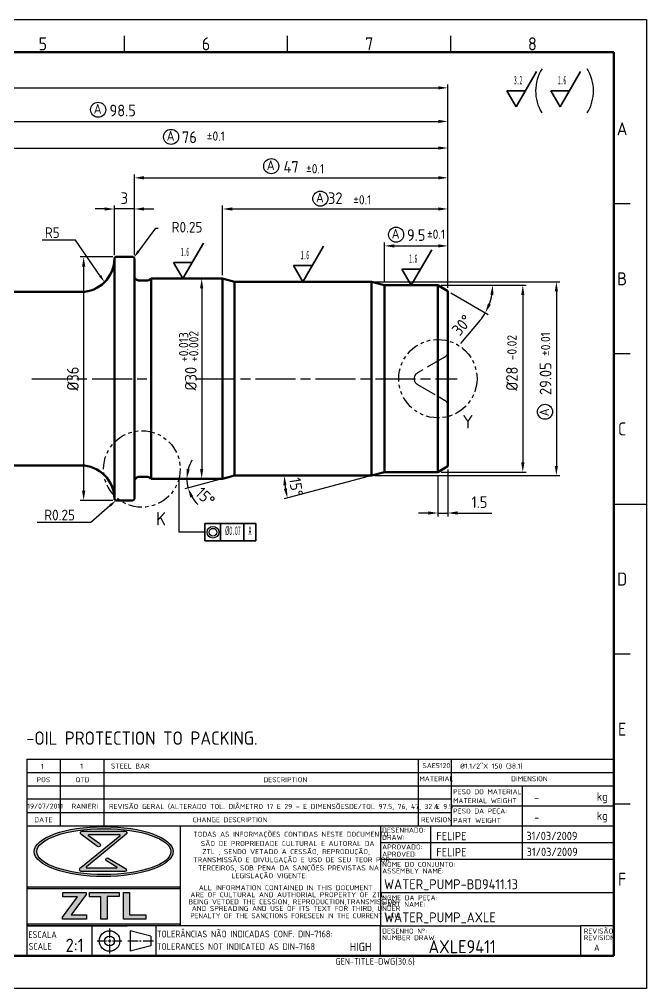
# Model space of a CAD drawing. Extents: x 0 to 205, y 0 to 145.
# Drawn here: x 111.5 to 205.5, y 0 to 145.3 of the extents above; entities that cross this region are included whole.
import ezdxf
from ezdxf import colors
from ezdxf.entities.mleader import LeaderData, LeaderLine
from ezdxf.enums import TextEntityAlignment as Align
from ezdxf.math import Vec2, Vec3

# ---------------------------------------------------------------- set-up
doc = ezdxf.new("R2010")
doc.units = 0
doc.header["$LTSCALE"] = 0.5
for name, pattern in [('ACISOTGB', [9, 4, -1, 1, -1, 1, -1]), ('AM_ISO02W050', [7.5, 6, -1.5]), ('AM_ISO08W050', [18, 12, -1.5, 3, -1.5])]:
    doc.linetypes.add(name, pattern=pattern)
doc.layers.get('0').update_dxf_attribs({"linetype": 'CONTINUOUS'})
doc.layers.get('Defpoints').update_dxf_attribs({"linetype": 'CONTINUOUS'})
for name, color, linetype, lineweight in [('AM_0', 7, 'CONTINUOUS', 50), ('AM_3', 6, 'AM_ISO02W050', 25), ('AM_5', 3, 'CONTINUOUS', 25), ('AM_7', 4, 'AM_ISO08W050', 25), ('AM_8', 1, 'CONTINUOUS', 25), ('AM_BOR', 7, 'CONTINUOUS', 50), ('CAXA4', 3, 'CONTINUOUS', 25)]:
    doc.layers.add(name, color=color, linetype=linetype, lineweight=lineweight)
doc.styles.add('ACISOTS', font='isocp.shx', dxfattribs={"height": 1})
doc.styles.get("Standard").update_dxf_attribs({"font": 'ISOCP.SHX'})
doc.styles.add('UserTxtStyle1', font='', dxfattribs={"width": 0.4})
doc.styles.add('UserTxtStyle3', font='', dxfattribs={"width": 0.4})
doc.styles.get('UserTxtStyle1').set_extended_font_data('FangSong_GB2312')
doc.styles.get('UserTxtStyle3').set_extended_font_data('FangSong_GB2312')
doc.dimstyles.new('AM_ISO', dxfattribs={"dimtxt": 3.5, "dimasz": 2.5, "dimexe": 1, "dimexo": 1, "dimgap": 1.5, "dimtad": 1, "dimdsep": 46, "dimtxsty": 'Standard', "dimcen": 0, "dimclrd": 256, "dimclre": 256, "dimclrt": 2, "dimadec": 0, "dimazin": 2, "dimtp": 0.1, "dimtm": 0.1, "dimtfac": 0.71, "dimtdec": 3, "dimtmove": 0, "dimatfit": 3, "dimfxl": 1, "dimlwd": -1, "dimlwe": -1, "dimarcsym": 0})

# ---------------------------------------------------------------- blocks, each defined once
blk = doc.blocks.new('A3 ZTL')
for p, q in [((401.17, 280.82), (19.57, 280.82)), ((401.17, 9.78), (401.17, 280.82)), ((19.57, 9.78), (401.17, 9.78))]:
    blk.add_line(p, q)
at = {"layer": 'AM_BOR', "color": 135, "lineweight": 25}
for p, q in [((0, 290.61), (410.96, 290.61)), ((410.96, 290.61), (410.96, 0)), ((254.4, 280.82), (254.4, 285.71)), ((303.33, 280.82), (303.33, 285.71)), ((352.25, 280.82), (352.25, 285.71)), ((406.07, 235.32), (401.17, 235.32)), ((406.07, 190.31), (401.17, 190.31)), ((401.17, 145.3), (410.96, 145.3)), ((406.07, 100.29), (401.17, 100.29)), ((406.07, 55.28), (401.17, 55.28)), ((410.96, 0), (0, 0))]:
    blk.add_line(p, q, dxfattribs=at)
at = {"layer": 'AM_BOR', "color": 135, "lineweight": 25, "style": 'ACISOTS'}
for s, p in [('5', (229.94, 283.27)), ('6', (278.86, 283.27)), ('7', (327.79, 283.27)), ('8', (376.71, 283.27)), ('A', (403.62, 257.83)), ('B', (403.62, 212.82)), ('C', (403.62, 167.81)), ('D', (403.62, 122.8)), ('E', (403.62, 77.79)), ('F', (403.62, 32.78))]:
    blk.add_text(s, height=3.91, dxfattribs=at).set_placement(p, align=Align.MIDDLE)
blk = doc.blocks.new('*D97')
at = {"layer": 'AM_5'}
for p, q in [((98.19, 103.44), (98.19, 126.52)), ((175.69, 105.07), (175.69, 126.52)), ((99.64, 126.02), (174.24, 126.02))]:
    blk.add_line(p, q, dxfattribs=at)
at = {"layer": 'AM_5', "lineweight": 25}
for points in [[(99.64, 126.26), (99.64, 125.78), (98.19, 126.02)], [(174.24, 126.26), (174.24, 125.78), (175.69, 126.02)]]:
    blk.add_solid(points, dxfattribs=at)
at = {"layer": 'Defpoints', "color": 0, "lineweight": 25}
for p in [(175.69, 126.02), (175.69, 104.57), (98.19, 102.94)]:
    blk.add_point(p, dxfattribs=at)
at = {"layer": 'AM_5', "lineweight": 25, "insert": (136.94, 127.64), "char_height": 1.75, "attachment_point": 5}
blk.add_mtext('76', dxfattribs=at)
blk = doc.blocks.new('*D98')
at = {"layer": 'AM_5'}
for p, q in [((78.19, 100.44), (78.19, 130.51)), ((79.64, 130.01), (174.24, 130.01)), ((175.69, 105.07), (175.69, 130.51))]:
    blk.add_line(p, q, dxfattribs=at)
at = {"layer": 'AM_5', "lineweight": 25}
for points in [[(79.64, 130.25), (79.64, 129.77), (78.19, 130.01)], [(174.24, 130.25), (174.24, 129.77), (175.69, 130.01)]]:
    blk.add_solid(points, dxfattribs=at)
at = {"layer": 'Defpoints', "color": 0, "lineweight": 25}
for p in [(175.69, 130.01), (175.69, 104.57), (78.19, 99.94)]:
    blk.add_point(p, dxfattribs=at)
at = {"layer": 'AM_5', "lineweight": 25, "insert": (126.94, 131.64), "char_height": 1.75, "attachment_point": 5}
blk.add_mtext('98.5', dxfattribs=at)
blk = doc.blocks.new('*D99')
at = {"layer": 'AM_5'}
for p, q in [((31.19, 98.59), (31.19, 135.54)), ((175.69, 105.07), (175.69, 135.54)), ((32.64, 135.04), (174.24, 135.04))]:
    blk.add_line(p, q, dxfattribs=at)
at = {"layer": 'AM_5', "lineweight": 25}
for points in [[(32.64, 135.28), (32.64, 134.8), (31.19, 135.04)], [(174.24, 135.28), (174.24, 134.8), (175.69, 135.04)]]:
    blk.add_solid(points, dxfattribs=at)
at = {"layer": 'Defpoints', "color": 0, "lineweight": 25}
for p in [(175.69, 135.04), (175.69, 104.57), (31.19, 98.09)]:
    blk.add_point(p, dxfattribs=at)
at = {"layer": 'AM_5', "lineweight": 25, "insert": (103.44, 136.66), "char_height": 1.75, "attachment_point": 5}
blk.add_mtext('144.5', dxfattribs=at)
blk = doc.blocks.new('*D100')
at = {"layer": 'AM_5'}
for p, q in [((128.69, 109.94), (128.69, 122.05)), ((130.14, 121.55), (174.24, 121.55)), ((175.69, 117.12), (175.69, 122.05))]:
    blk.add_line(p, q, dxfattribs=at)
at = {"layer": 'AM_5', "lineweight": 25}
for points in [[(130.14, 121.8), (130.14, 121.31), (128.69, 121.55)], [(174.24, 121.8), (174.24, 121.31), (175.69, 121.55)]]:
    blk.add_solid(points, dxfattribs=at)
at = {"layer": 'Defpoints', "color": 0, "lineweight": 25}
for p in [(175.69, 121.55), (175.69, 116.62), (128.69, 109.44)]:
    blk.add_point(p, dxfattribs=at)
at = {"layer": 'AM_5', "lineweight": 25, "insert": (152.19, 123.18), "char_height": 1.75, "attachment_point": 5}
blk.add_mtext('47', dxfattribs=at)
blk = doc.blocks.new('*D101')
at = {"layer": 'AM_5'}
for p, q in [((141.92, 106.94), (141.92, 117.38)), ((143.37, 116.88), (174.24, 116.88)), ((175.69, 105.07), (175.69, 117.38))]:
    blk.add_line(p, q, dxfattribs=at)
at = {"layer": 'AM_5', "lineweight": 25}
for points in [[(143.37, 117.12), (143.37, 116.64), (141.92, 116.88)], [(174.24, 117.12), (174.24, 116.64), (175.69, 116.88)]]:
    blk.add_solid(points, dxfattribs=at)
at = {"layer": 'Defpoints', "color": 0, "lineweight": 25}
for p in [(175.69, 116.88), (141.92, 106.44), (175.69, 104.57)]:
    blk.add_point(p, dxfattribs=at)
at = {"layer": 'AM_5', "lineweight": 25, "insert": (158.8, 118.5), "char_height": 1.75, "attachment_point": 5}
blk.add_mtext('32', dxfattribs=at)
blk = doc.blocks.new('*D102')
at = {"layer": 'AM_5'}
for p, q in [((166.19, 105.94), (166.19, 111.84)), ((167.64, 111.34), (174.24, 111.34)), ((175.69, 105.07), (175.69, 111.84))]:
    blk.add_line(p, q, dxfattribs=at)
at = {"layer": 'AM_5', "lineweight": 25}
for points in [[(167.64, 111.58), (167.64, 111.1), (166.19, 111.34)], [(174.24, 111.58), (174.24, 111.1), (175.69, 111.34)]]:
    blk.add_solid(points, dxfattribs=at)
at = {"layer": 'Defpoints', "color": 0, "lineweight": 25}
for p in [(175.69, 111.34), (166.19, 105.44), (175.69, 104.57)]:
    blk.add_point(p, dxfattribs=at)
at = {"layer": 'AM_5', "lineweight": 25, "insert": (170.94, 112.97), "char_height": 1.75, "attachment_point": 5}
blk.add_mtext('9.5', dxfattribs=at)
blk = doc.blocks.new('*D103')
at = {"layer": 'AM_5'}
for p, q in [((164.73, 105.97), (192.45, 105.97)), ((191.95, 104.52), (191.95, 78.37)), ((164.73, 76.92), (192.45, 76.92))]:
    blk.add_line(p, q, dxfattribs=at)
at = {"layer": 'AM_5', "lineweight": 25}
for points in [[(191.71, 104.52), (192.19, 104.52), (191.95, 105.97)], [(191.71, 78.37), (192.19, 78.37), (191.95, 76.92)]]:
    blk.add_solid(points, dxfattribs=at)
at = {"layer": 'Defpoints', "color": 0, "lineweight": 25}
for p in [(164.23, 105.97), (164.23, 76.92), (191.95, 76.92)]:
    blk.add_point(p, dxfattribs=at)
at = {"layer": 'AM_5', "lineweight": 25, "insert": (190.33, 91.44), "char_height": 1.75, "attachment_point": 5, "rotation": 90}
blk.add_mtext('29.05', dxfattribs=at)
blk = doc.blocks.new('*D104')
at = {"layer": 'AM_5'}
for p, q in [((174.69, 105.44), (187.42, 105.44)), ((186.92, 103.99), (186.92, 78.89)), ((174.69, 77.44), (187.42, 77.44))]:
    blk.add_line(p, q, dxfattribs=at)
at = {"layer": 'AM_5', "lineweight": 25}
for points in [[(186.68, 103.99), (187.16, 103.99), (186.92, 105.44)], [(186.68, 78.89), (187.16, 78.89), (186.92, 77.44)]]:
    blk.add_solid(points, dxfattribs=at)
at = {"layer": 'Defpoints', "color": 0, "lineweight": 25}
for p in [(174.19, 105.44), (174.19, 77.44), (186.92, 77.44)]:
    blk.add_point(p, dxfattribs=at)
at = {"layer": 'AM_5', "lineweight": 25, "insert": (185.29, 91.44), "char_height": 1.75, "attachment_point": 5, "rotation": 90}
blk.add_mtext('%%c28', dxfattribs=at)
blk = doc.blocks.new('*D105')
at = {"layer": 'AM_5'}
for p, q in [((175.69, 77.81), (175.69, 70.8)), ((174.19, 76.94), (174.19, 70.8)), ((172.74, 71.3), (171.29, 71.3)), ((174.19, 71.3), (175.69, 71.3)), ((177.14, 71.3), (182.26, 71.3))]:
    blk.add_line(p, q, dxfattribs=at)
at = {"layer": 'AM_5', "lineweight": 25}
for points in [[(172.74, 71.55), (172.74, 71.06), (174.19, 71.3)], [(177.14, 71.55), (177.14, 71.06), (175.69, 71.3)]]:
    blk.add_solid(points, dxfattribs=at)
at = {"layer": 'Defpoints', "color": 0, "lineweight": 25}
for p in [(174.19, 77.44), (175.69, 78.31), (175.69, 71.3)]:
    blk.add_point(p, dxfattribs=at)
at = {"layer": 'AM_5', "lineweight": 25, "insert": (180.42, 72.93), "char_height": 1.75, "attachment_point": 5}
blk.add_mtext('1.5', dxfattribs=at)
blk = doc.blocks.new('*D106')
at = {"layer": 'AM_5'}
for p, q in [((137.05, 106.44), (139.28, 106.44)), ((138.78, 104.99), (138.78, 77.89)), ((137.05, 76.44), (139.28, 76.44))]:
    blk.add_line(p, q, dxfattribs=at)
at = {"layer": 'AM_5', "lineweight": 25}
for points in [[(138.54, 104.99), (139.02, 104.99), (138.78, 106.44)], [(138.54, 77.89), (139.02, 77.89), (138.78, 76.44)]]:
    blk.add_solid(points, dxfattribs=at)
at = {"layer": 'Defpoints', "color": 0, "lineweight": 25}
for p in [(136.55, 106.44), (136.55, 76.44), (138.78, 76.44)]:
    blk.add_point(p, dxfattribs=at)
at = {"layer": 'AM_5', "lineweight": 25, "insert": (137.15, 91.44), "char_height": 1.75, "attachment_point": 5, "rotation": 90}
blk.add_mtext('%%c30', dxfattribs=at)
blk = doc.blocks.new('*D108')
at = {"layer": 'AM_5'}
for p, q in [((125.44, 109.69), (120.59, 109.69)), ((121.09, 108.24), (121.09, 74.64)), ((125.44, 73.19), (120.59, 73.19))]:
    blk.add_line(p, q, dxfattribs=at)
at = {"layer": 'AM_5', "lineweight": 25}
for points in [[(120.85, 108.24), (121.33, 108.24), (121.09, 109.69)], [(120.85, 74.64), (121.33, 74.64), (121.09, 73.19)]]:
    blk.add_solid(points, dxfattribs=at)
at = {"layer": 'Defpoints', "color": 0, "lineweight": 25}
for p in [(125.94, 109.69), (121.09, 73.19), (125.94, 73.19)]:
    blk.add_point(p, dxfattribs=at)
at = {"layer": 'AM_5', "lineweight": 25, "insert": (119.47, 91.44), "char_height": 1.75, "attachment_point": 5, "rotation": 90}
blk.add_mtext('%%c36', dxfattribs=at)
blk = doc.blocks.new('*D114')
at = {"layer": 'AM_5'}
for p, q in [((100.04, 104.79), (103.51, 108.27)), ((104.38, 103.01), (103.03, 98.56))]:
    blk.add_line(p, q, dxfattribs=at)
for start, end in [(16.9832, 28.0168), (343.0168, 0)]:
    blk.add_arc((99.69, 104.44), 4.91, start, end, dxfattribs=at)
at = {"layer": 'AM_5', "lineweight": 25}
for points in [[(103.83, 106.6), (104.22, 106.89), (103.16, 107.91)], [(104.62, 105.91), (104.14, 105.84), (104.6, 104.44)]]:
    blk.add_solid(points, dxfattribs=at)
at = {"layer": 'Defpoints', "color": 0, "lineweight": 25}
for p in [(103.94, 106.9), (99.69, 104.44), (99.69, 104.44), (120.69, 104.44), (98.19, 102.94)]:
    blk.add_point(p, dxfattribs=at)
at = {"layer": 'AM_5', "lineweight": 25, "insert": (105.26, 100.31), "char_height": 1.75, "attachment_point": 5, "rotation": 253.0168}
blk.add_mtext('45°', dxfattribs=at)
blk = doc.blocks.new('*D115')
at = {"layer": 'AM_5'}
for p, q in [((124.24, 116.88), (122.79, 116.88)), ((125.69, 109.94), (125.69, 117.38)), ((128.69, 116.88), (125.69, 116.88)), ((128.69, 109.94), (128.69, 117.38)), ((130.14, 116.88), (131.59, 116.88))]:
    blk.add_line(p, q, dxfattribs=at)
at = {"layer": 'AM_5', "lineweight": 25}
for points in [[(124.24, 117.12), (124.24, 116.64), (125.69, 116.88)], [(130.14, 117.12), (130.14, 116.64), (128.69, 116.88)]]:
    blk.add_solid(points, dxfattribs=at)
at = {"layer": 'Defpoints', "color": 0, "lineweight": 25}
for p in [(125.69, 116.88), (125.69, 109.44), (128.69, 109.44)]:
    blk.add_point(p, dxfattribs=at)
at = {"layer": 'AM_5', "lineweight": 25, "insert": (127.19, 118.5), "char_height": 1.75, "attachment_point": 5}
blk.add_mtext('3', dxfattribs=at)
blk = doc.blocks.new('*D116')
at = {"layer": 'AM_5'}
for p, q in [((174.69, 105.44), (182.91, 105.44)), ((176.12, 104.32), (181.74, 101.08)), ((180.48, 100.14), (177.6, 96.72))]:
    blk.add_line(p, q, dxfattribs=at)
for start, end in [(340.1132, 349.8868), (319.8868, 330)]:
    blk.add_arc((174.19, 105.44), 8.23, start, end, dxfattribs=at)
at = {"layer": 'AM_5', "lineweight": 25}
for points in [[(182.05, 104.02), (182.53, 103.97), (182.41, 105.44)], [(182.14, 102.54), (181.7, 102.74), (181.31, 101.33)]]:
    blk.add_solid(points, dxfattribs=at)
at = {"layer": 'Defpoints', "color": 0, "lineweight": 25}
for p in [(166.19, 105.44), (174.19, 105.44), (174.19, 105.44), (175.69, 104.57), (182.29, 104.01)]:
    blk.add_point(p, dxfattribs=at)
at = {"layer": 'AM_5', "lineweight": 25, "insert": (177.79, 99.48), "char_height": 1.75, "attachment_point": 5, "rotation": 49.8868}
blk.add_mtext('30°', dxfattribs=at)
blk = doc.blocks.new('*D117')
at = {"layer": 'AM_5'}
blk.add_line((163.75, 76.79), (151.14, 73.41), dxfattribs=at)
blk.add_arc((164.23, 76.92), 13.05, 186.3705, 188.6295, dxfattribs=at)
at = {"layer": 'AM_5', "lineweight": 25}
for points in [[(151.02, 75.45), (151.5, 75.48), (151.18, 76.92)], [(151.57, 75.01), (151.09, 74.91), (151.63, 73.54)]]:
    blk.add_solid(points, dxfattribs=at)
at = {"layer": 'Defpoints', "color": 0, "lineweight": 25}
for p in [(166.19, 77.44), (143.69, 76.92), (151.23, 75.78), (164.23, 76.92), (164.23, 76.92)]:
    blk.add_point(p, dxfattribs=at)
at = {"layer": 'AM_5', "lineweight": 25, "insert": (152.94, 75.2), "char_height": 1.75, "attachment_point": 5, "rotation": 278.6295}
blk.add_mtext('15°', dxfattribs=at)
blk = doc.blocks.new('*D118')
at = {"layer": 'AM_5'}
blk.add_line((141.43, 76.31), (136.25, 74.92), dxfattribs=at)
for start, end in [(148.9263, 164.4632), (180, 195), (210.5368, 226.0737)]:
    blk.add_arc((141.92, 76.44), 5.36, start, end, dxfattribs=at)
at = {"layer": 'AM_5', "lineweight": 25}
for points in [[(136.99, 77.84), (136.51, 77.91), (136.55, 76.44)], [(137.07, 73.62), (137.52, 73.81), (136.73, 75.05)]]:
    blk.add_solid(points, dxfattribs=at)
at = {"layer": 'Defpoints', "color": 0, "lineweight": 25}
for p in [(131.19, 76.44), (136.57, 75.97), (141.92, 76.44), (141.92, 76.44), (143.69, 76.92)]:
    blk.add_point(p, dxfattribs=at)
at = {"layer": 'AM_5', "lineweight": 25, "insert": (139.32, 73.75), "char_height": 1.75, "attachment_point": 5, "rotation": 316.0737}
blk.add_mtext('15°', dxfattribs=at)

msp = doc.modelspace()

# ---------------------------------------------------------------- hatches: boundary and pattern name
at = {"layer": 'AM_8'}
h = msp.add_hatch(color=135, dxfattribs=at)
edge = h.paths.add_edge_path()
edge.add_ellipse((124.09, 20.54), major_axis=(10.41, 0), ratio=0.359907, start_angle=191.4592, end_angle=452.8175)
edge.add_ellipse((124.09, 20.54), major_axis=(10.41, 0), ratio=0.359907, start_angle=92.8175, end_angle=191.4592)
edge = h.paths.add_edge_path(flags=16)
edge.add_ellipse((124.12, 20.54), major_axis=(10.06, 0), ratio=0.340664, start_angle=93.067, end_angle=371.4592)
edge.add_ellipse((124.12, 20.54), major_axis=(10.06, 0), ratio=0.340664, start_angle=11.4592, end_angle=93.067)
h = msp.add_hatch(color=135, dxfattribs=at)
edge = h.paths.add_edge_path()
edge.add_line((126.52, 22.91), (120.66, 18.17))
edge.add_arc((120.82, 17.87), 0.331, 118.1409, 270)
edge.add_line((120.82, 17.54), (127.26, 17.54))
edge.add_arc((127.25, 17.79), 0.244, 271.9685, 418.9108)
edge.add_line((127.38, 18), (124.77, 19.57))
edge.add_arc((124.64, 19.37), 0.237, 58.6682, 238.8052)
edge.add_line((124.52, 19.16), (126.08, 18.22))
edge.add_arc((126.04, 18.17), 0.06, -90, 54.6545, ccw=False)
edge.add_line((126.04, 18.11), (121.55, 18.11))
edge.add_arc((121.57, 18.19), 0.0834, 129.2364, 260.8226, ccw=False)
edge.add_line((121.51, 18.26), (127.48, 23.13))
edge.add_arc((127.32, 23.34), 0.265, 306.0702, 450)
edge.add_line((127.32, 23.61), (120.86, 23.61))
edge.add_arc((120.85, 23.35), 0.256, 87.7272, 233.7471)
edge.add_line((120.69, 23.14), (123.18, 21.32))
edge.add_arc((123.34, 21.53), 0.263, 232.4714, 414.7334)
edge.add_line((123.49, 21.75), (121.82, 22.93))
edge.add_arc((121.85, 22.99), 0.072, 90, 242.5235, ccw=False)
edge.add_line((121.85, 23.07), (126.48, 23.07))
edge.add_arc((126.46, 22.98), 0.0879, -50.9964, 80.7655, ccw=False)
for points in [[(112.73, 14.94), (135.52, 14.94), (135.52, 15.24), (112.73, 15.24)], [(117.94, 10.72), (117.94, 10.42), (121.54, 10.42), (121.54, 11.05), (119.21, 11.05), (121.47, 14.11), (121.47, 14.41), (117.98, 14.41), (117.98, 13.75), (120.19, 13.75)], [(121.94, 13.78), (123.67, 13.78), (123.67, 10.42), (124.62, 10.42), (124.62, 13.81), (126.4, 13.81), (126.4, 14.41), (121.94, 14.41)], [(130.4, 10.4), (130.4, 11.05), (127.98, 11.05), (127.98, 14.41), (127.05, 14.41), (127.05, 10.4)], [(135.52, 9.69), (112.73, 9.69), (112.73, 9.39), (135.52, 9.39)]]:
    msp.add_hatch(color=135, dxfattribs=at).paths.add_polyline_path(points)

# ---------------------------------------------------------------- linework, layer by layer
at = {"color": 0}
msp.add_arc((195.1, 134.57), 6.26, 147.8076, 211.5252, dxfattribs=at)
msp.add_arc((191.25, 134.57), 6.26, 328.4748, 32.1924)
at = {"layer": 'AM_0'}
for p, q in [((125.69, 109.44), (125.69, 109.44)), ((125.69, 109.44), (125.69, 73.44)), ((125.94, 109.69), (128.44, 109.69)), ((128.69, 109.44), (128.69, 106.64)), ((128.69, 76.24), (128.69, 106.64)), ((129.55, 106.14), (130.47, 106.14)), ((141.92, 106.44), (131.19, 106.44)), ((131.19, 106.44), (131.19, 76.44)), ((143.69, 105.97), (141.92, 106.44)), ((141.92, 76.44), (141.92, 106.44)), ((164.23, 105.97), (143.69, 105.97)), ((143.69, 105.97), (143.69, 76.92)), ((166.19, 105.44), (164.23, 105.97)), ((164.23, 76.92), (164.23, 105.97)), ((166.19, 105.44), (174.19, 105.44)), ((166.19, 105.44), (166.19, 77.44)), ((174.19, 105.44), (175.69, 104.57)), ((174.19, 77.44), (174.19, 105.44)), ((99.69, 104.44), (120.69, 104.44)), ((175.69, 104.57), (175.69, 91.44)), ((175.69, 78.31), (175.69, 91.44)), ((99.69, 78.44), (120.69, 78.44)), ((166.19, 77.44), (164.23, 76.92)), ((166.19, 77.44), (174.19, 77.44)), ((174.19, 77.44), (175.69, 78.31)), ((128.69, 73.44), (128.69, 76.24)), ((129.55, 76.74), (130.47, 76.74)), ((141.92, 76.44), (131.19, 76.44)), ((143.69, 76.92), (141.92, 76.44)), ((164.23, 76.92), (143.69, 76.92)), ((125.69, 73.44), (125.69, 73.44)), ((125.94, 73.19), (128.44, 73.19))]:
    msp.add_line(p, q, dxfattribs=at)
for centre, radius, start, end in [((120.69, 109.44), 5, 270, 0), ((125.94, 109.44), 0.25, 90, 180), ((128.44, 109.44), 0.25, 0, 90), ((129.55, 107.14), 1, 210, 270), ((130.47, 107.14), 1, 270, 315.573), ((120.69, 73.44), 5, 360, 90), ((129.55, 75.74), 1, 90, 150), ((130.47, 75.74), 1, 44.427, 90), ((125.94, 73.44), 0.25, 180, 270), ((128.44, 73.44), 0.25, 270, 0)]:
    msp.add_arc(centre, radius, start, end, dxfattribs=at)
at = {"layer": 'AM_3'}
for p, q in [((175.19, 94.65), (171.13, 92.31)), ((171.13, 90.57), (175.19, 88.23))]:
    msp.add_line(p, q, dxfattribs=at)
for centre, start, end in [((174.69, 95.52), 300, 0), ((171.63, 91.44), 120, 240), ((174.69, 87.36), 0, 60)]:
    msp.add_arc(centre, 1, start, end, dxfattribs=at)
at = {"layer": 'AM_5', "color": 0, "linetype": 'Continuous', "lineweight": 35}
for p, q in [((135.98, 106.44), (139.05, 111.76)), ((153.96, 105.97), (157.03, 111.29)), ((170.19, 105.44), (173.26, 110.76)), ((135.98, 106.44), (134.58, 108.86)), ((134.58, 108.86), (137.37, 108.86)), ((153.96, 105.97), (152.56, 108.39)), ((152.56, 108.39), (155.36, 108.39)), ((170.19, 105.44), (168.79, 107.86)), ((168.79, 107.86), (171.59, 107.86)), ((139.25, 69.72), (141.85, 69.72)), ((139.25, 67.12), (139.25, 69.72)), ((141.6, 67.12), (141.6, 69.72)), ((141.85, 69.72), (146.89, 69.72)), ((145.1, 67.12), (145.1, 69.72)), ((146.89, 67.12), (146.89, 69.72)), ((139.25, 67.12), (141.85, 67.12)), ((141.85, 67.12), (146.89, 67.12))]:
    msp.add_line(p, q, dxfattribs=at)
at = {"layer": 'AM_5', "lineweight": 25}
for p in [(135.37, 76.44), (139.25, 68.42)]:
    msp.add_line(p, (135.37, 68.42), dxfattribs=at)
for centre, radius in [((123.26, 131.76), 1.13), ((134.2, 127.69), 1.13), ((149.21, 123.3), 1.13), ((156.57, 118.43), 1.13), ((167.93, 113.03), 1.13), ((190.25, 86.48), 1.13), ((140.47, 68.42), 0.883), ((140.47, 68.42), 0.58)]:
    msp.add_circle(centre, radius, dxfattribs=at)
at = {"layer": 'AM_5', "linetype": 'ACISOTGB', "lineweight": 25}
for centre, radius in [((174.19, 91.44), 5.87), ((129.82, 77.9), 5.74)]:
    msp.add_circle(centre, radius, dxfattribs=at)
at = {"layer": 'AM_7'}
for p, q in [((113.34, 91.44), (130.56, 91.44)), ((137.84, 91.44), (177.09, 91.44))]:
    msp.add_line(p, q, dxfattribs=at)
at = {"layer": 'AM_8', "color": 135}
for p, q in [((112.59, 34.39), (112.59, 4.89)), ((112.59, 34.39), (200.59, 34.39)), ((117.59, 34.39), (117.59, 24.39)), ((124.09, 34.39), (124.09, 24.39)), ((171.21, 34.39), (171.21, 24.39)), ((176.21, 24.39), (176.21, 34.39)), ((112.59, 32.39), (200.59, 32.39)), ((112.59, 30.39), (200.59, 30.39)), ((186.84, 30.39), (186.84, 27.39)), ((200.59, 4.89), (200.59, 30.39)), ((176.21, 28.39), (112.59, 28.39)), ((112.59, 26.39), (176.21, 26.39)), ((176.21, 27.39), (200.59, 27.39)), ((186.84, 27.39), (186.84, 24.39)), ((112.59, 24.39), (165.59, 24.39)), ((120.86, 23.61), (127.32, 23.61)), ((135.55, 24.39), (135.55, 9.39)), ((165.59, 24.39), (165.59, 14.89)), ((165.59, 24.39), (200.59, 24.39)), ((173.09, 24.39), (173.09, 19.39)), ((186.84, 24.39), (186.84, 19.39)), ((165.59, 21.89), (200.59, 21.89)), ((165.59, 19.39), (200.59, 19.39)), ((112.73, 14.94), (112.73, 15.24)), ((112.73, 15.24), (135.52, 15.24)), ((135.52, 14.94), (112.73, 14.94)), ((135.52, 15.24), (135.52, 14.94)), ((165.59, 14.89), (165.59, 9.39)), ((117.94, 10.72), (120.19, 13.75)), ((117.98, 13.75), (117.98, 14.41)), ((117.98, 14.41), (121.47, 14.41)), ((120.19, 13.75), (117.98, 13.75)), ((121.47, 14.11), (119.21, 11.05)), ((121.47, 14.41), (121.47, 14.11)), ((121.94, 13.78), (121.94, 14.41)), ((121.94, 14.41), (126.4, 14.41)), ((123.67, 13.78), (121.94, 13.78)), ((123.67, 10.42), (123.67, 13.78)), ((124.62, 13.81), (124.62, 10.42)), ((126.4, 13.81), (124.62, 13.81)), ((126.4, 14.41), (126.4, 13.81)), ((127.05, 10.4), (127.05, 14.41)), ((127.05, 14.41), (127.98, 14.41)), ((127.98, 14.41), (127.98, 11.05)), ((165.59, 14.39), (200.59, 14.39)), ((117.94, 10.42), (117.94, 10.72)), ((121.54, 10.42), (117.94, 10.42)), ((119.21, 11.05), (121.54, 11.05)), ((121.54, 11.05), (121.54, 10.42)), ((124.62, 10.42), (123.67, 10.42)), ((130.4, 10.4), (127.05, 10.4)), ((127.98, 11.05), (130.4, 11.05)), ((130.4, 11.05), (130.4, 10.4)), ((112.59, 9.39), (127.59, 9.39)), ((165.59, 9.39), (112.59, 9.39)), ((112.73, 9.69), (135.52, 9.69)), ((112.73, 9.39), (112.73, 9.69)), ((135.52, 9.39), (112.73, 9.39)), ((122.3, 9.39), (122.3, 4.89)), ((124.97, 9.03), (124.97, 7.55)), ((131.93, 9.39), (131.93, 4.89)), ((135.52, 9.69), (135.52, 9.39)), ((165.59, 4.89), (165.59, 9.39)), ((165.59, 9.39), (195.59, 9.39)), ((200.59, 9.39), (195.59, 9.39)), ((195.59, 9.39), (195.59, 4.89)), ((124.97, 7.34), (124.97, 6.9)), ((131.18, 7.88), (128.04, 8.68)), ((128.04, 8.68), (128.04, 5.6)), ((131.18, 7.88), (131.18, 6.4)), ((123.09, 7.14), (124.5, 7.14)), ((124.71, 7.14), (125.21, 7.14)), ((124.97, 6.7), (124.97, 5.25)), ((125.4, 7.14), (126.8, 7.14)), ((127.7, 7.14), (129.24, 7.14)), ((131.18, 6.4), (128.04, 5.6)), ((129.48, 7.14), (129.73, 7.14)), ((130.02, 7.14), (131.55, 7.14)), ((112.59, 4.89), (200.59, 4.89))]:
    msp.add_line(p, q, dxfattribs=at)
msp.add_lwpolyline([(120.86, 23.61), (127.32, 23.61, -0.726075), (127.48, 23.13), (121.51, 18.26, 0.646844), (121.55, 18.11), (126.04, 18.11, 0.730915), (126.08, 18.22), (124.52, 19.16, -1.001197), (124.77, 19.57), (127.38, 18, -0.746343), (127.26, 17.54), (120.82, 17.54, -0.780296), (120.66, 18.17), (126.52, 22.91, 0.647932), (126.48, 23.07), (121.85, 23.07, 0.78497), (121.82, 22.93), (123.49, 21.75, -1.019937), (123.18, 21.32), (120.69, 23.14, -0.740095), (120.86, 23.61, -0.257794)], format="xyb", dxfattribs=at)
for radius in [1.54, 0.742]:
    msp.add_circle((124.97, 7.14), radius, dxfattribs=at)
for centre, major_axis, ratio in [((124.09, 20.54), (-10.41, 0), 0.359907), ((124.12, 20.54), (-10.06, 0), 0.340664)]:
    msp.add_ellipse(centre, major_axis=major_axis, ratio=ratio, dxfattribs=at)
at = {"layer": 'CAXA4', "color": 0, "linetype": 'Continuous', "lineweight": 35}
for p, q in [((185.92, 132.18), (188.99, 137.51)), ((192.51, 132.18), (195.59, 137.51)), ((185.92, 132.18), (184.52, 134.6)), ((184.52, 134.6), (187.32, 134.6)), ((192.51, 132.18), (191.12, 134.6)), ((191.12, 134.6), (193.91, 134.6))]:
    msp.add_line(p, q, dxfattribs=at)

# ---------------------------------------------------------------- block references
at = {"layer": 'AM_0', "lineweight": 0, "xscale": 0.5, "yscale": 0.5, "zscale": 0.5}
msp.add_blockref('A3 ZTL', (0, 0), dxfattribs=at)

# ---------------------------------------------------------------- texts
at = {"layer": 'AM_5', "char_height": 1.4, "attachment_point": 1}
for insert in [(139.54, 128.51), (154.42, 123.61), (161.49, 118.95), (172.55, 113.8)]:
    msp.add_mtext_dynamic_manual_height_columns('%%P0.1', width=5.4883, gutter_width=10, heights=[0], dxfattribs=dict(at, insert=insert))
at = {"layer": 'AM_5', "color": 0, "linetype": 'Continuous', "lineweight": 25, "attachment_point": 1}
for s, insert, char_height, style in [('\\fFangSong_GB2312|b0|i0|p34;1.6', (135.66, 111.08), 1.2584, 'UserTxtStyle3'), ('\\fFangSong_GB2312|b0|i0|p34;1.6', (153.64, 110.6), 1.2584, 'UserTxtStyle3'), ('\\fFangSong_GB2312|b0|i0|p34;1.6', (169.87, 110.08), 1.2584, 'UserTxtStyle3'), ('%%C0.07', (142.29, 69.31), 1.3, 'UserTxtStyle1'), ('A', (145.81, 69.31), 1.3, 'UserTxtStyle1')]:
    msp.add_mtext(s, dxfattribs=dict(at, insert=insert, char_height=char_height, style=style))
at = {"layer": 'AM_5', "char_height": 1.4, "attachment_point": 1, "rotation": 90}
for s, insert in [('+0.013', (135.38, 93.94)), ('+0.002', (136.89, 93.94)), ('-0.02', (184.59, 94.19)), ('%%P0.01', (189.63, 94.84))]:
    msp.add_mtext_dynamic_manual_height_columns(s, width=5.4883, gutter_width=10, heights=[0], dxfattribs=dict(at, insert=insert))
at = {"layer": 'AM_8', "color": 135}
for s, height, p in [('A', 1.46, (122.6, 131.17)), ('A', 1.46, (133.53, 127.11)), ('A', 1.46, (148.54, 122.72)), ('A', 1.46, (155.91, 117.85)), ('A', 1.46, (167.26, 112.45)), ('1', 0.75, (114.68, 32.94)), ('1', 0.75, (120.58, 32.98)), ('STEEL BAR', 0.75, (125.19, 32.98)), ('SAE5120', 0.75, (171.87, 33.06)), ('%%C1.1/2"X 150 (38.1)', 0.75, (177.53, 32.99)), ('POS', 0.75, (114.02, 30.94)), ('QTD', 0.75, (119.86, 30.94)), ('                    DESCRIPTION', 0.75, (137.43, 30.94)), ('MATERIAL', 0.75, (171.41, 31.08)), ('DIMENSION', 0.75, (185.17, 31.08)), ('PESO DO MATERIAL:', 0.75, (176.46, 29.13)), ('kg', 1.25, (198, 28.17)), ('19/07/2011', 0.75, (112.63, 26.98)), ('RANIERI', 0.75, (119.27, 26.96)), ('REVISÃO GERAL (ALTERADO TOL. DIÂMETRO 17 E 29 - E DIMENSÕESDE/TOL 97.5, 76, 47, 32 E 9.5', 0.75, (124.88, 26.93)), ('A', 0.75, (173.58, 26.94)), ('MATERIAL WEIGHT', 0.75, (176.46, 27.8)), ('PESO DA PEÇA:', 0.75, (176.46, 26.25)), ('kg', 1.25, (198, 25.29)), ('DATE', 0.75, (113.69, 24.94)), ('CHANGE DESCRIPTION', 0.75, (137.43, 24.94)), ('REVISION', 0.75, (171.65, 24.94)), ('PART WEIGHT', 0.75, (176.46, 24.85)), ('TODAS AS INFORMAÇÕES CONTIDAS NESTE DOCUMENTO', 0.75, (137.51, 22.77)), ('DESENHADO:', 0.75, (165.84, 23.38)), ('SÃO DE PROPRIEDADE CULTURAL E AUTORAL DA', 0.75, (138.66, 21.38)), ('DRAW:', 0.75, (165.84, 22.3)), ('ZTL , SENDO VETADO A CESSÃO, REPRODUÇÃO,', 0.75, (138.85, 20.16)), ('APROVADO:', 0.75, (165.84, 20.86)), ('APROVED:', 0.75, (165.84, 19.78)), ('TRANSMISSÃO E DIVULGAÇÃO E USO DE SEU TEOR POR', 0.75, (137.51, 18.94)), ('NOME DO CONJUNTO:', 0.75, (165.84, 18.25)), ('TERCEIROS, SOB PENA DA SANÇÕES PREVISTAS NA', 0.75, (138.24, 17.72)), ('LEGISLAÇÃO VIGENTE.', 0.75, (143.25, 16.55)), ('ASSEMBLY NAME:', 0.75, (165.84, 17.26)), ('ALL INFORMATION CONTAINED IN THIS DOCUMENT', 0.75, (138.34, 14.75)), ('BEING VETOED THE CESSION, REPRODUCTION,TRANSMISSION', 0.75, (136.79, 12.64)), ('ARE OF CULTURAL AND AUTHORIAL PROPERTY OF ZTL ,', 0.75, (137.09, 13.7)), ('NOME DA PEÇA:', 0.75, (165.84, 13.25)), ('AND SPREADING AND USE OF ITS TEXT FOR THIRD, UNDER', 0.75, (137.3, 11.64)), ('PART NAME:', 0.75, (165.84, 12.26)), ('TOLERÂNCIAS NÃO INDICADAS CONF. DIN-7168:', 1, (132.06, 7.69)), ('DESENHO N%%d:', 0.75, (165.84, 8.25)), ('REVISÃO', 0.75, (196.05, 8.25)), ('ESCALA', 1, (112.79, 7.6)), ('2:1', 2, (118.38, 5.49)), ('NUMBER DRAW:', 0.75, (165.84, 7.26)), ('REVISION', 0.75, (196.05, 7.26)), ('SCALE', 1, (112.84, 5.83)), ('TOLERANCES NOT INDICATED AS DIN-7168', 1, (132.06, 5.81))]:
    msp.add_text(s, height=height, dxfattribs=at).set_placement(p)
at = {"layer": 'AM_8'}
for s, p in [('Y', (177.88, 83.99)), ('K', (131.95, 69.44)), ('-OIL PROTECTION TO PACKING.', (112.48, 36.55))]:
    msp.add_text(s, height=2, dxfattribs=at).set_placement(p)
at = {"layer": 'AM_8', "color": 135}
msp.add_text('A', height=1.46, rotation=90, dxfattribs=at).set_placement((190.84, 85.81))
at = {"layer": 'AM_8', "color": 135, "width": 0.95}
msp.add_text('PENALTY OF THE SANCTIONS FORESEEN IN THE CURRENT LAW.', height=0.75, dxfattribs=at).set_placement((137.08, 10.55))
at = {"layer": 'AM_8', "color": 135}
for p in [(188.62, 28.66), (188.62, 25.68)]:
    msp.add_attdef('-', text='', height=1.25, dxfattribs=at).set_placement(p, align=Align.MIDDLE_LEFT)
for tag, p, height in [('FELIPE', (173.96, 22.24), 1.25), ('31/03/2009', (187.45, 22.26), 1.25), ('FELIPE', (173.96, 19.83), 1.25), ('31/03/2009', (187.49, 19.87), 1.25), ('WATER_PUMP-BD9411.13', (166.12, 14.9), 1.5), ('WATER_PUMP_AXLE', (166.12, 9.94), 1.5), ('AXLE9411', (172.79, 5.31), 1.96)]:
    msp.add_attdef(tag, p, '', height=height, dxfattribs=at)
for tag, height, p in [('HIGH', 1.25, (162.6, 6.25)), ('A', 0.978, (198.02, 6.14))]:
    msp.add_attdef(tag, text='', height=height, dxfattribs=at).set_placement(p, align=Align.MIDDLE_CENTER)
at = {"layer": 'AM_8', "color": 135, "style": 'ACISOTS'}
msp.add_attdef('GEN-TITLE-DWG{30.6}', (158.84, 3.57), '', height=1, dxfattribs=at)
at = {"layer": 'CAXA4', "color": 0, "linetype": 'Continuous', "lineweight": 25, "attachment_point": 1, "style": 'UserTxtStyle3'}
for s, insert, char_height in [('3.2', (185.6, 136.82), 1.258), ('\\fFangSong_GB2312|b0|i0|p34;1.6', (192.19, 136.82), 1.2584)]:
    msp.add_mtext(s, dxfattribs=dict(at, insert=insert, char_height=char_height))

# ---------------------------------------------------------------- dimensions: what is measured, and where the dimension line sits
at = {"layer": 'AM_5', "lineweight": 25}
for base, p1, p2, text, picture, middle in [((175.69, 135.04), (31.19, 98.09), (175.69, 104.57), '144.5', '*D99', (103.44, 136.66)), ((175.69, 130.01), (78.19, 99.94), (175.69, 104.57), '98.5', '*D98', (126.94, 131.64)), ((175.69, 126.02), (98.19, 102.94), (175.69, 104.57), '76', '*D97', (136.94, 127.64)), ((175.69, 121.55), (128.69, 109.44), (175.69, 116.62), '47', '*D100', (152.19, 123.18)), ((125.69, 116.88), (128.69, 109.44), (125.69, 109.44), '3', '*D115', (127.19, 118.5)), ((175.69, 116.88), (141.92, 106.44), (175.69, 104.57), '32', '*D101', (158.8, 118.5)), ((175.69, 111.34), (166.19, 105.44), (175.69, 104.57), '9.5', '*D102', (170.94, 112.97)), ((175.69, 71.3), (174.19, 77.44), (175.69, 78.31), '1.5', '*D105', (180.42, 72.93))]:
    dim = msp.add_linear_dim(base=base, p1=p1, p2=p2, text=text, dimstyle='AM_ISO', override={"dimscale": 0.5, "dimasz": 2.9, "dimdec": 0, "dimlfac": 0.4, "dimclrt": 256, "dimadec": 2, "dimtp": 0, "dimtm": 0.3, "dimtdec": 0}, dxfattribs=at)
    dim.commit()
    dim.dimension.update_dxf_attribs({"geometry": picture, "text_midpoint": middle})
for base, p1, p2, text, picture, middle in [((121.09, 73.19), (125.94, 109.69), (125.94, 73.19), '%%c36', '*D108', (119.47, 91.44)), ((138.78, 76.44), (136.55, 106.44), (136.55, 76.44), '%%c30', '*D106', (137.15, 91.44)), ((191.95, 76.92), (164.23, 105.97), (164.23, 76.92), '29.05', '*D103', (190.33, 91.44)), ((186.92, 77.44), (174.19, 105.44), (174.19, 77.44), '%%c28', '*D104', (185.29, 91.44))]:
    dim = msp.add_linear_dim(base=base, p1=p1, p2=p2, angle=90, text=text, dimstyle='AM_ISO', override={"dimscale": 0.5, "dimasz": 2.9, "dimdec": 0, "dimlfac": 0.4, "dimclrt": 256, "dimadec": 2, "dimtp": 0, "dimtm": 0.3, "dimtdec": 0}, dxfattribs=at)
    dim.commit()
    dim.dimension.update_dxf_attribs({"geometry": picture, "text_midpoint": middle})
for base, line1, line2, picture, middle in [((103.94, 106.9), ((99.69, 104.44), (120.69, 104.44)), ((98.19, 102.94), (99.69, 104.44)), '*D114', (105.26, 100.31)), ((182.2888, 104.0118), ((166.1882, 105.4401), (174.1882, 105.4401)), ((174.1882, 105.4401), (175.6882, 104.5741)), '*D116', (177.7945, 99.4762))]:
    dim = msp.add_angular_dim_2l(base=base, line1=line1, line2=line2, dimstyle='AM_ISO', override={"dimscale": 0.5, "dimasz": 2.9, "dimdec": 0, "dimlfac": 0.4, "dimclrt": 256, "dimadec": 2, "dimtp": 0, "dimtm": 0.3, "dimtdec": 0}, dxfattribs=at)
    dim.commit()
    dim.dimension.update_dxf_attribs({"geometry": picture, "text_midpoint": middle})
for base, line1, line2, picture, middle in [((136.5723, 75.9727), ((141.9155, 76.4401), (131.1882, 76.4401)), ((143.6882, 76.9151), (141.9155, 76.4401)), '*D118', (138.1946, 72.5771)), ((151.2307, 75.7779), ((164.2289, 76.9151), (143.6882, 76.9151)), ((166.1882, 77.4401), (164.2289, 76.9151)), '*D117', (151.3288, 74.9574))]:
    dim = msp.add_angular_dim_2l(base=base, line1=line1, line2=line2, dimstyle='AM_ISO', override={"dimscale": 0.5, "dimasz": 2.9, "dimdec": 0, "dimlfac": 0.4, "dimclrt": 256, "dimadec": 2, "dimtp": 0, "dimtm": 0.3, "dimtdec": 0}, dxfattribs=at)
    dim.commit()
    dim.dimension.update_dxf_attribs({"geometry": picture, "text_midpoint": middle, "dimtype": 162})

# ---------------------------------------------------------------- leaders
ml = msp.add_multileader_mtext('Standard', dxfattribs=at)
ml.set_content('R0.25', color=256)
ml.set_leader_properties()
ml.build(insert=Vec2(0, 0))
ml.multileader.update_dxf_attribs({"text_right_attachment_type": 6, "dogleg_length": 0.36, "arrow_head_size": 1.2})
ctx = ml.context
ctx.base_point, ctx.char_height, ctx.arrow_head_size, ctx.plane_origin = Vec3(132.27, 113.99), 1.6, 1.2, Vec3(128.62, 109.62)
ctx.right_attachment = 6
notes = []
notes.append((ctx, [(0, (1, 1, 0), (131.91, 113.99), (1, 0), 0.36, [(0, [(128.62, 109.62)], 0, [])])]))
ctx.mtext.insert, ctx.mtext.flow_direction = Vec3(134.27, 114.95), 5
ml = msp.add_multileader_mtext('Standard', dxfattribs=at)
ml.set_content('R5', color=256)
ml.set_leader_properties()
ml.build(insert=Vec2(0, 0))
ml.multileader.update_dxf_attribs({"text_right_attachment_type": 6, "dogleg_length": 0.36, "arrow_head_size": 1.2})
ctx = ml.context
ctx.base_point, ctx.char_height, ctx.arrow_head_size, ctx.plane_origin = Vec3(113.52, 113.17), 1.6, 1.2, Vec3(124.22, 105.9)
ctx.right_attachment, ctx.text_align_type = 6, 2
notes.append((ctx, [(0, (1, 1, 0), (119.86, 112.21), (-1, 0), 0.36, [(0, [(124.22, 105.9)], 0, [])])]))
ctx.mtext.insert, ctx.mtext.alignment, ctx.mtext.flow_direction = Vec3(117.5, 114.13), 3, 5
ml = msp.add_multileader_mtext('Standard', dxfattribs=at)
ml.set_content('R0.25', color=256)
ml.set_leader_properties()
ml.build(insert=Vec2(0, 0))
ml.multileader.update_dxf_attribs({"text_right_attachment_type": 6, "dogleg_length": 0.36, "arrow_head_size": 1.2})
ctx = ml.context
ctx.base_point, ctx.char_height, ctx.arrow_head_size, ctx.plane_origin = Vec3(113.09, 70.84), 1.6, 1.2, Vec3(125.94, 73.19)
ctx.right_attachment, ctx.text_align_type = 6, 2
notes.append((ctx, [(0, (1, 1, 0), (122.15, 69.88), (-1, 0), 0.36, [(0, [(125.94, 73.19)], 0, [])])]))
ctx.mtext.insert, ctx.mtext.alignment, ctx.mtext.flow_direction = Vec3(119.79, 71.8), 3, 5
for ctx, leaders in notes:
    for number, flags, end, landing, length, lines in leaders:
        leader = LeaderData()
        leader.index, (leader.has_last_leader_line, leader.has_dogleg_vector, leader.attachment_direction) = number, flags
        leader.last_leader_point, leader.dogleg_vector, leader.dogleg_length = Vec3(end), Vec3(landing), length
        for number, points, colour, breaks in lines:
            line = LeaderLine()
            line.index, line.vertices, line.color, line.breaks = number, Vec3.list(points), colors.encode_raw_color(colour), breaks
            leader.lines.append(line)
        ctx.leaders.append(leader)

doc.saveas('drawing.dxf')
